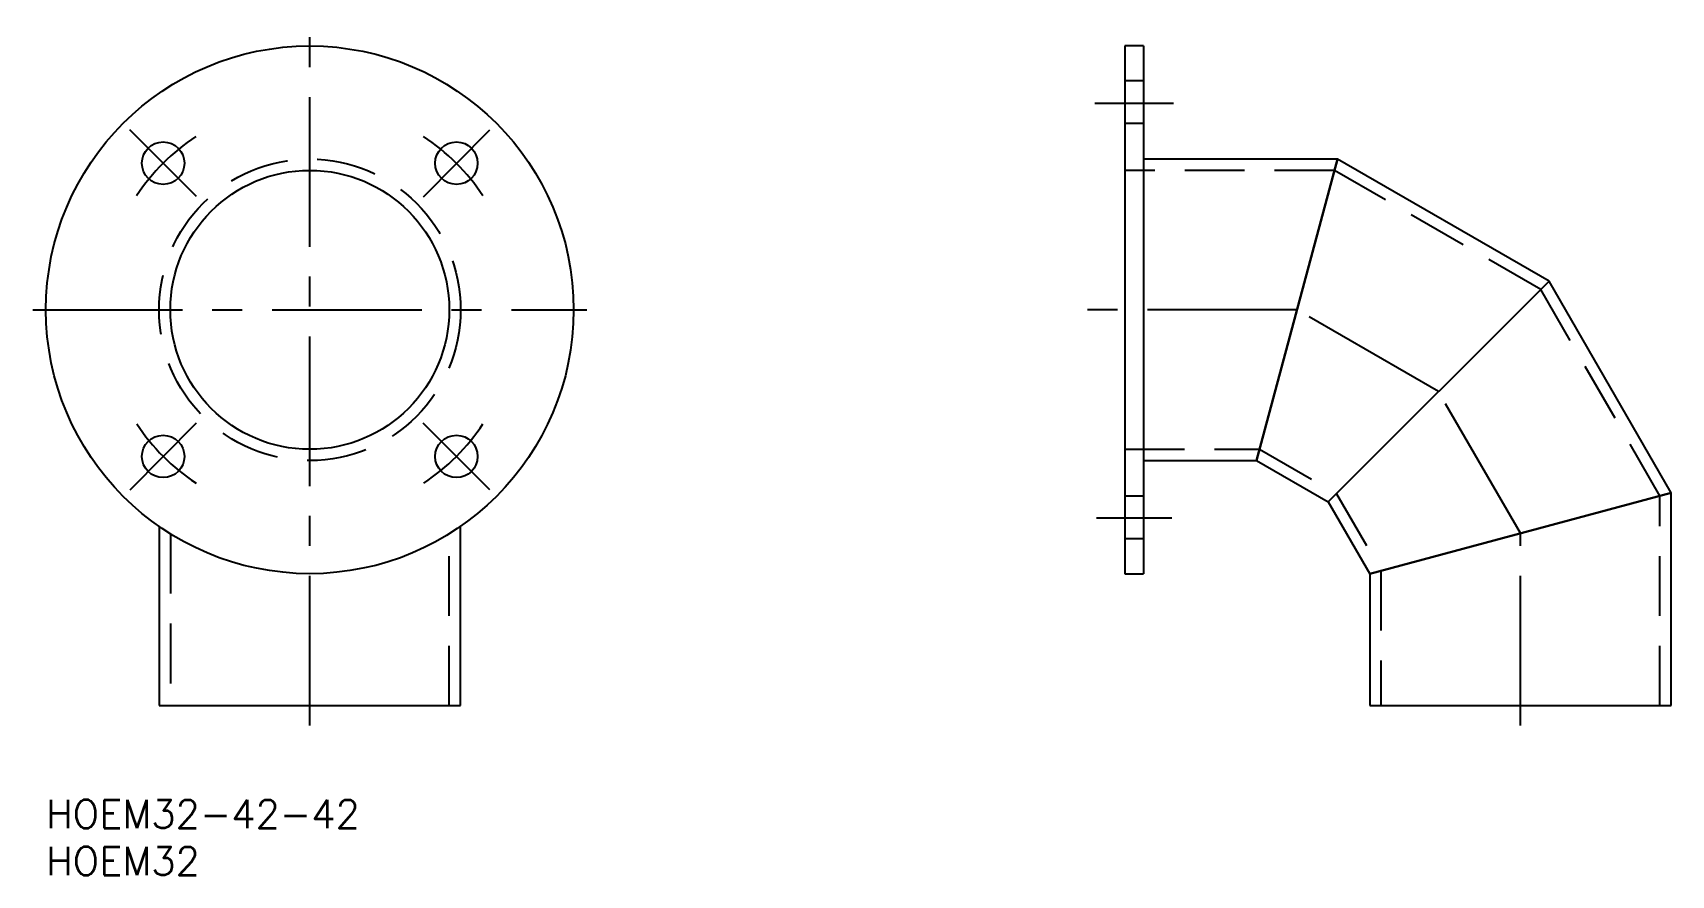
# Model space of a CAD drawing. Extents: x -1 to 172, y -8 to 81.
import ezdxf

# ---------------------------------------------------------------- set-up
doc = ezdxf.new("R2010")
doc.units = 0
doc.header["$LTSCALE"] = 0.5
doc.linetypes.add('CENTER', pattern=[50.8, 31.75, -6.35, 6.35, -6.35])
doc.linetypes.add('DASHED', pattern=[19.05, 12.7, -6.35])
for name, color, linetype in [('MSM_CENTER', 1, 'CENTER'), ('MSM_CONTINUOUS', 7, 'CONTINUOUS'), ('MSM_DASHED', 4, 'DASHED'), ('MSM_PART_NUMBER', 7, 'CONTINUOUS')]:
    doc.layers.add(name, color=color, linetype=linetype)
doc.styles.get("Standard").update_dxf_attribs({"font": 'txt.shx', "height": 3, "bigfont": 'bigfont.shx'})

# ---------------------------------------------------------------- blocks, each defined once
blk = doc.blocks.new('*U18')
at = {"layer": 'MSM_PART_NUMBER'}
blk.add_text('HOEM32-42-42', height=3, dxfattribs=at).set_placement((0, -3))
blk = doc.blocks.new('*U19')
at = {"layer": 'MSM_PART_NUMBER'}
blk.add_text('HOEM32', height=3, dxfattribs=at).set_placement((0, -8))

msp = doc.modelspace()

# ---------------------------------------------------------------- linework, layer by layer
at = {"layer": 'MSM_CENTER'}
for p, q in [((28, 7.9), (28, 81.4)), ((111.31, 73.94), (119.65, 73.94)), ((15.98, 64.02), (8.91, 71.09)), ((40.05, 63.99), (47.09, 71.09)), ((-1.4, 52), (57.4, 52)), ((132.77, 52), (108.38, 52)), ((147.8, 43.32), (132.77, 52)), ((156.48, 28.29), (147.8, 43.32)), ((8.92, 32.89), (15.97, 39.99)), ((47.09, 32.91), (40.02, 39.98)), ((111.49, 29.94), (119.47, 29.94)), ((156.48, 7.9), (156.48, 28.29))]:
    msp.add_line(p, q, dxfattribs=at)
for start, end in [(123.3359, 146.6641), (33.3852, 56.7136), (213.3852, 236.7136), (303.3359, 326.6641)]:
    msp.add_arc((28, 52), 22, start, end, dxfattribs=at)
at = {"layer": 'MSM_CONTINUOUS'}
for p, q in [((116.48, 80), (114.48, 80)), ((114.48, 80), (114.48, 24)), ((116.48, 80), (116.48, 24)), ((137.06, 68), (116.48, 68)), ((137.06, 68), (128.48, 36)), ((128.48, 36), (137.06, 68)), ((159.51, 55.03), (137.06, 68)), ((159.51, 55.03), (136.09, 31.61)), ((136.09, 31.61), (159.51, 55.03)), ((172.48, 32.57), (159.51, 55.03)), ((116.48, 36), (128.48, 36)), ((128.48, 36), (136.09, 31.61)), ((136.09, 31.61), (140.48, 24)), ((172.48, 32.57), (140.48, 24)), ((140.48, 24), (172.48, 32.57)), ((172.48, 10), (172.48, 32.57)), ((12, 29.02), (12, 10)), ((44, 10), (44, 29.02)), ((114.48, 24), (116.48, 24)), ((140.48, 24), (140.48, 10)), ((12, 10), (44, 10)), ((140.48, 10), (172.48, 10))]:
    msp.add_line(p, q, dxfattribs=at)
for centre, radius in [((28, 52), 28), ((12.44, 67.56), 2.25), ((43.56, 67.56), 2.25), ((28, 52), 14.8), ((12.44, 36.44), 2.25), ((43.56, 36.44), 2.25)]:
    msp.add_circle(centre, radius, dxfattribs=at)
at = {"layer": 'MSM_DASHED'}
for p, q in [((116.48, 76.31), (114.48, 76.31)), ((114.48, 71.81), (116.48, 71.81)), ((136.73, 66.8), (114.48, 66.8)), ((158.64, 54.15), (136.73, 66.8)), ((171.28, 32.25), (158.64, 54.15)), ((114.48, 37.2), (128.8, 37.2)), ((128.8, 37.2), (136.97, 32.49)), ((116.48, 32.22), (114.48, 32.22)), ((136.97, 32.49), (141.68, 24.32)), ((171.28, 10), (171.28, 32.25)), ((13.2, 28.23), (13.2, 10)), ((42.8, 10), (42.8, 28.23)), ((114.48, 27.72), (116.48, 27.72)), ((141.68, 24.32), (141.68, 10))]:
    msp.add_line(p, q, dxfattribs=at)
msp.add_circle((28, 52), 16, dxfattribs=at)

# ---------------------------------------------------------------- block references
at = {"layer": 'MSM_CONTINUOUS'}
for name in ['*U18', '*U19']:
    msp.add_blockref(name, (0, 0), dxfattribs=at)

doc.saveas('drawing.dxf')
